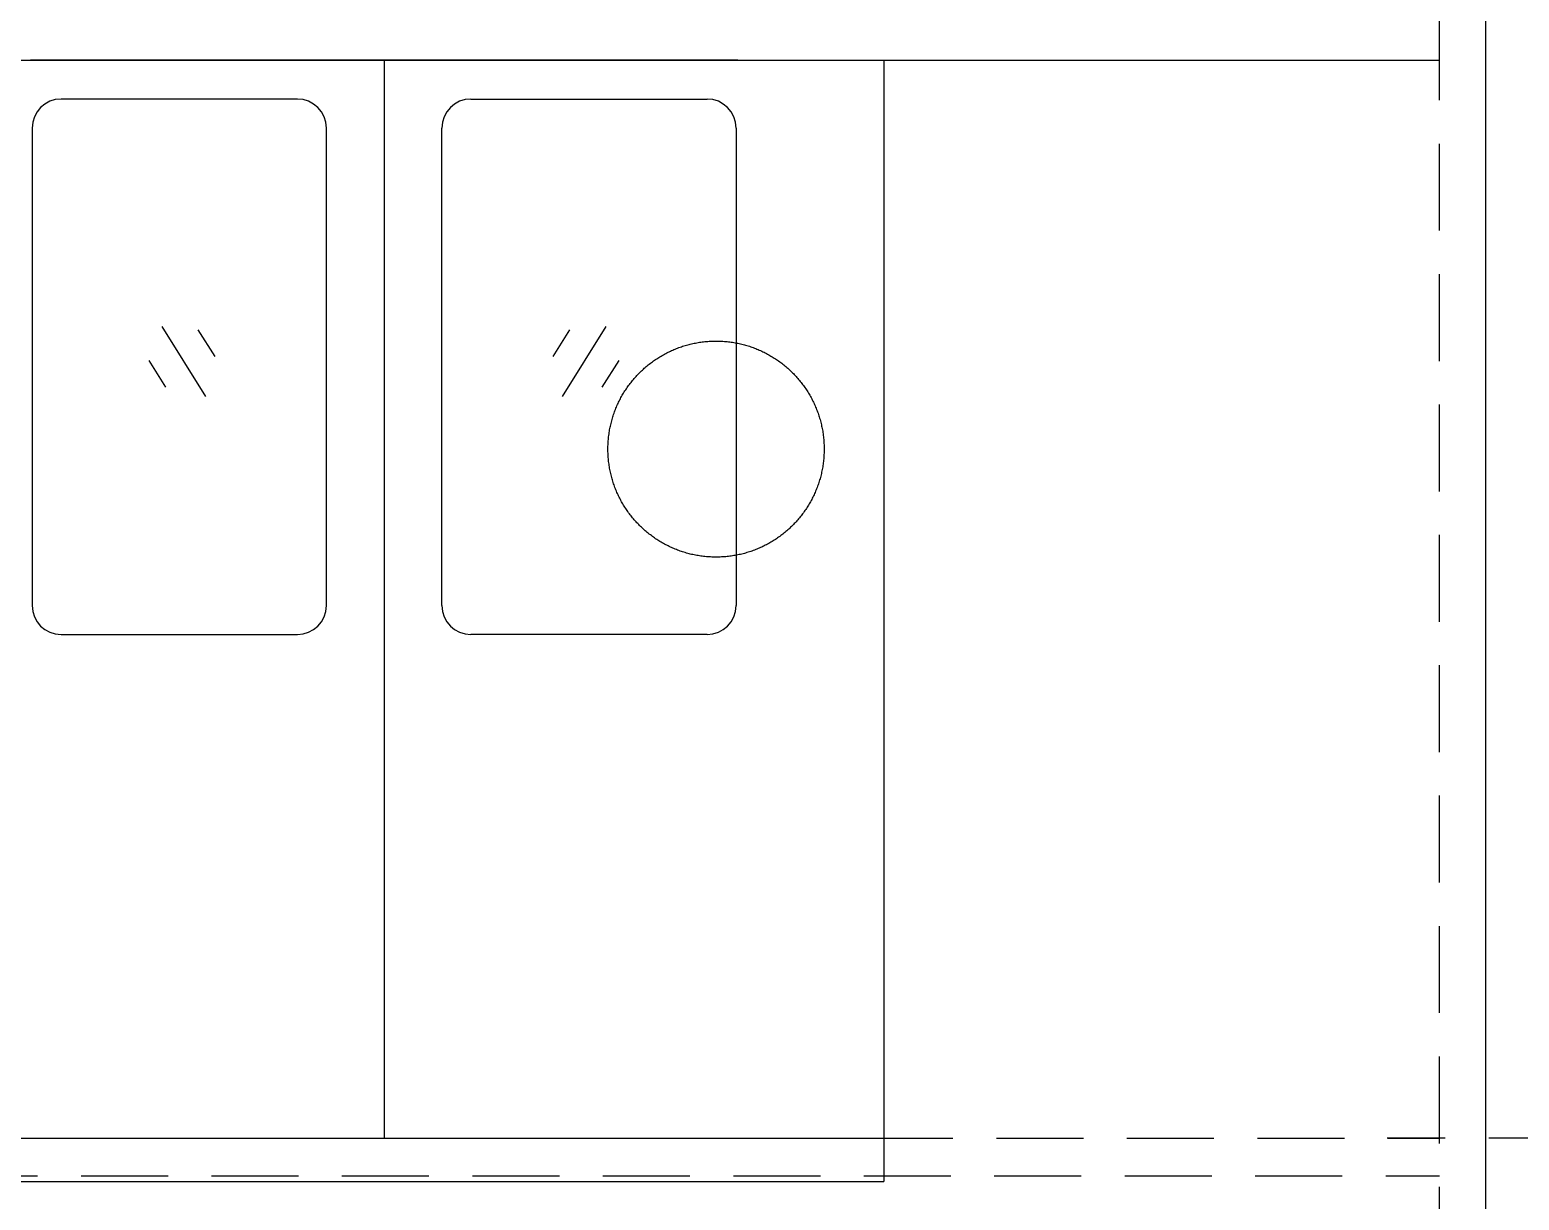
# Model space of a CAD drawing. Extents: x 39751 to 116307, y -36149 to -14965.
# Drawn here: x 64705 to 67273, y -20273 to -18253 of the extents above; entities that cross this region are included whole.
import ezdxf

# ---------------------------------------------------------------- set-up
doc = ezdxf.new("R2010")
doc.units = 0
doc.header["$LTSCALE"] = 1500
for name, pattern in [('CENTER', [1.32, 1.2, -0.05, 0.02, -0.05]), ('HIDDEN1', [0.15, 0.1, -0.05]), ('PHAN', [0.76, 0.57, -0.05, 0.02, -0.05, 0.02, -0.05])]:
    doc.linetypes.add(name, pattern=pattern)
for name, color, linetype in [('1', 1, 'CENTER'), ('confine0', 7, 'Continuous'), ('confine4', 2, 'HIDDEN1'), ('confine9', 1, 'PHAN')]:
    doc.layers.add(name, color=color, linetype=linetype)

msp = doc.modelspace()

# ---------------------------------------------------------------- linework, layer by layer
for p, q in [((67215.7, -20400), (67215.7, -17796)), ((45205.7, -18306), (67135.7, -18306)), ((64453.7, -20166), (66177.7, -20166)), ((64453.7, -20241), (66177.7, -20241))]:
    msp.add_line(p, q)
at = {"layer": '1'}
msp.add_circle((65888.1, -18977), 186.4, dxfattribs=at)
at = {"layer": 'confine0'}
for p, q in [((65925.7, -18306), (64705.7, -18306)), ((65315.7, -18306), (65315.7, -20166)), ((66177.7, -18306), (66177.7, -20241))]:
    msp.add_line(p, q, dxfattribs=at)
at = {"layer": 'confine0', "color": 0}
for p, q in [((65166.1, -18373), (64758.7, -18373)), ((65465.3, -18373), (65872.6, -18373)), ((64708.7, -18423), (64708.7, -19247)), ((65216.1, -19247), (65216.1, -18423)), ((65415.3, -19247), (65415.3, -18423)), ((65922.6, -18423), (65922.6, -19247)), ((65008.2, -18886.3), (64932.9, -18765.6)), ((65024.2, -18817.5), (64995.2, -18771)), ((65607.1, -18817.5), (65636.1, -18771)), ((65623.1, -18886.3), (65698.4, -18765.6)), ((64939.4, -18870.4), (64910.4, -18823.9)), ((65692, -18870.4), (65721, -18823.9)), ((64758.7, -19297), (65166.1, -19297)), ((65872.6, -19297), (65465.3, -19297))]:
    msp.add_line(p, q, dxfattribs=at)
for centre, start, end in [((64758.7, -18423), 90, 180), ((65166.1, -18423), 0, 90), ((65465.3, -18423), 90, 180), ((65872.6, -18423), 0, 90), ((64758.7, -19247), 180, 270), ((65166.1, -19247), 270, 0), ((65465.3, -19247), 180, 270), ((65872.6, -19247), 270, 0)]:
    msp.add_arc(centre, 50, start, end, dxfattribs=at)
at = {"layer": 'confine4'}
for p, q in [((67135.7, -20400), (67135.7, -17796)), ((67595.7, -20166), (67045.7, -20166))]:
    msp.add_line(p, q, dxfattribs=at)
at = {"layer": 'confine9', "color": 2, "linetype": 'HIDDEN1'}
for p, q in [((43646.6, -20166), (67135.7, -20166)), ((43643, -20231), (67135.7, -20231))]:
    msp.add_line(p, q, dxfattribs=at)

doc.saveas('drawing.dxf')
